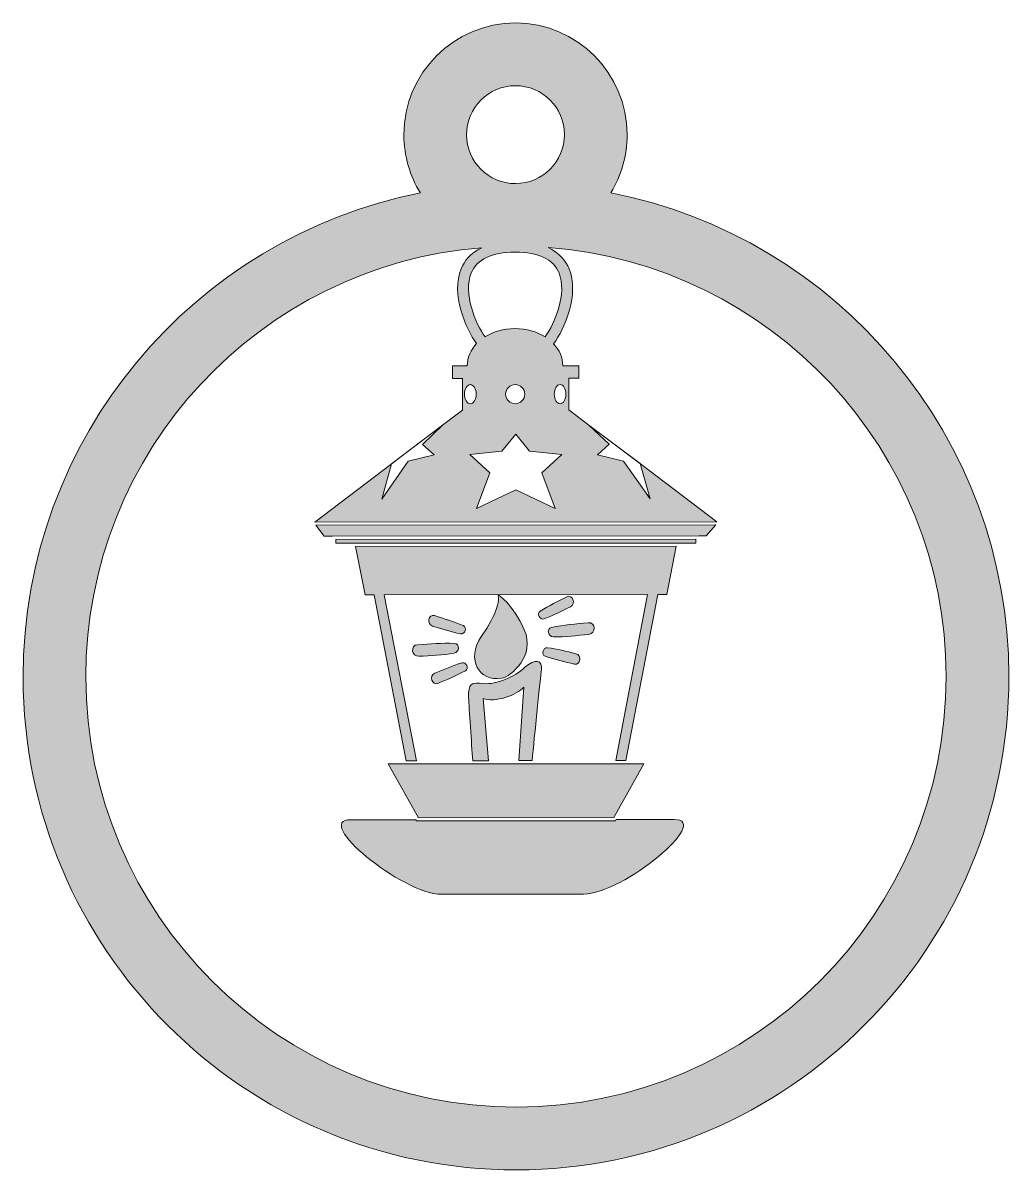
# Model space of a CAD drawing. Header units: inches. Extents: x -1104 to 5451, y -3757 to -136.
# Drawn here: x 314.6 to 707.8, y -3299 to -2842.3 of the extents above; entities that cross this region are included whole.
import ezdxf

# ---------------------------------------------------------------- set-up
doc = ezdxf.new("R2010")
doc.units = ezdxf.units.IN
doc.header["$MEASUREMENT"] = 0
doc.layers.add('Layer 1', color=7, linetype='Continuous')

# ---------------------------------------------------------------- blocks, each defined once
blk = doc.blocks.new('block 4')
at = {"layer": 'Layer 1', "true_color": 0xf8ca98}
h = blk.add_hatch(color=31, dxfattribs=at)
h.dxf.hatch_style = 2
edge = h.paths.add_edge_path()
edge.add_spline(control_points=[(707.72, -3102.68), (707.64, -3007.31), (639.27, -2927.67), (549.01, -2910.01), (553.15, -2903.25), (555.54, -2895.3), (555.53, -2886.81), (555.51, -2862.27), (535.52, -2842.33), (510.99, -2842.35), (486.45, -2842.37), (466.51, -2862.35), (466.53, -2886.89), (466.54, -2895.38), (468.94, -2903.32), (473.09, -2910.07), (382.86, -2927.89), (314.64, -3007.65), (314.72, -3103.02), (314.81, -3211.37), (403.04, -3299.45), (511.39, -3299.35), (619.74, -3299.26), (707.81, -3211.03), (707.72, -3102.68)], knot_values=[0, 0, 0, 0, 1, 1, 1, 2, 2, 2, 3, 3, 3, 4, 4, 4, 5, 5, 5, 6, 6, 6, 7, 7, 7, 8, 8, 8, 8], degree=3, periodic=1)
edge = h.paths.add_edge_path()
edge.add_spline(control_points=[(511.02, -2867.35), (521.77, -2867.34), (530.52, -2876.08), (530.53, -2886.84), (530.54, -2897.59), (521.8, -2906.34), (511.05, -2906.35), (500.29, -2906.36), (491.54, -2897.62), (491.53, -2886.87), (491.52, -2876.11), (500.26, -2867.36), (511.02, -2867.35)], knot_values=[0, 0, 0, 0, 1, 1, 1, 2, 2, 2, 3, 3, 3, 4, 4, 4, 4], degree=3, periodic=1)
edge = h.paths.add_edge_path()
edge.add_spline(control_points=[(522.87, -2967.46), (519.59, -2965.37), (515.39, -2964.11), (510.81, -2964.12), (506.28, -2964.12), (502.12, -2965.36), (498.85, -2967.43), (498.85, -2967.43), (498.89, -2967.39), (498.89, -2967.39), (495.04, -2962.18), (490.08, -2949.94), (493.38, -2941.96), (495.64, -2936.49), (501.52, -2933.71), (510.87, -2933.7), (520.21, -2933.69), (526.09, -2936.46), (528.37, -2941.93), (531.69, -2949.94), (526.7, -2962.26), (522.85, -2967.44), (522.85, -2967.44), (522.87, -2967.46), (522.87, -2967.46)], knot_values=[0, 0, 0, 0, 1, 1, 1, 2, 2, 2, 3, 3, 3, 4, 4, 4, 5, 5, 5, 6, 6, 6, 7, 7, 7, 8, 8, 8, 8], degree=3, periodic=1)
h.paths.add_polyline_path([(529.45, -3014.28), (521.5, -3021.56), (526.86, -3035.81), (511.15, -3028.36), (495.46, -3035.83), (500.8, -3021.58), (492.84, -3014.32), (505.62, -3013.01), (511.14, -3006.13), (516.67, -3013)])
edge = h.paths.add_edge_path()
edge.add_spline(control_points=[(526.47, -2990.24), (526.47, -2988.14), (527.52, -2986.43), (528.81, -2986.43), (530.09, -2986.43), (531.14, -2988.14), (531.14, -2990.24), (531.14, -2992.35), (530.1, -2994.05), (528.81, -2994.05), (527.52, -2994.06), (526.48, -2992.35), (526.47, -2990.24)], knot_values=[0, 0, 0, 0, 1, 1, 1, 2, 2, 2, 3, 3, 3, 4, 4, 4, 4], degree=3, periodic=1)
edge = h.paths.add_edge_path()
edge.add_spline(control_points=[(490.69, -2990.28), (490.68, -2988.17), (491.73, -2986.46), (493.02, -2986.46), (494.31, -2986.46), (495.35, -2988.17), (495.35, -2990.27), (495.36, -2992.38), (494.31, -2994.08), (493.02, -2994.09), (491.74, -2994.09), (490.69, -2992.38), (490.69, -2990.28)], knot_values=[0, 0, 0, 0, 1, 1, 1, 2, 2, 2, 3, 3, 3, 4, 4, 4, 4], degree=3, periodic=1)
edge = h.paths.add_edge_path()
edge.add_spline(control_points=[(507.1, -2990.26), (507.1, -2988.16), (508.81, -2986.45), (510.91, -2986.45), (513.02, -2986.44), (514.72, -2988.15), (514.73, -2990.25), (514.73, -2992.36), (513.02, -2994.07), (510.92, -2994.07), (508.81, -2994.07), (507.1, -2992.37), (507.1, -2990.26)], knot_values=[0, 0, 0, 0, 1, 1, 1, 2, 2, 2, 3, 3, 3, 4, 4, 4, 4], degree=3, periodic=1)
edge = h.paths.add_edge_path()
edge.add_spline(control_points=[(511.37, -3274.35), (416.8, -3274.43), (339.8, -3197.56), (339.72, -3103), (339.64, -3012.97), (409.3, -2938.87), (497.59, -2931.89), (492.97, -2934.09), (490.57, -2937.36), (489.36, -2940.3), (485.24, -2950.27), (491.07, -2964.11), (495.51, -2970.13), (495.51, -2970.13), (495.54, -2970.1), (495.54, -2970.1), (493.17, -2972.58), (491.76, -2975.66), (491.77, -2978.99), (491.77, -2978.99), (485.91, -2979), (485.91, -2979), (485.91, -2979), (485.91, -2983.98), (485.91, -2983.98), (485.91, -2983.98), (489.91, -2983.97), (489.91, -2983.97), (489.91, -2983.97), (489.92, -2996.58), (489.92, -2996.58), (489.92, -2996.58), (481.97, -3002.6), (481.97, -3002.6), (481.97, -3002.6), (473.93, -3010.28), (473.93, -3010.28), (473.93, -3010.28), (478.6, -3014.48), (478.6, -3014.48), (478.6, -3014.48), (468.25, -3016.98), (468.25, -3016.98), (468.25, -3016.98), (457.67, -3032.08), (457.67, -3032.08), (457.67, -3032.08), (461.62, -3018.02), (461.62, -3018.02), (461.62, -3018.02), (481.97, -3002.6), (481.97, -3002.6), (481.97, -3002.6), (458.15, -3020.65), (458.15, -3020.65), (458.15, -3020.65), (430.97, -3041.23), (430.97, -3041.23), (430.97, -3041.23), (591.36, -3041.1), (591.36, -3041.1), (591.36, -3041.1), (564.15, -3020.56), (564.15, -3020.56), (564.15, -3020.56), (540.29, -3002.55), (540.29, -3002.55), (540.29, -3002.55), (560.68, -3017.94), (560.68, -3017.94), (560.68, -3017.94), (564.65, -3031.99), (564.65, -3031.99), (564.65, -3031.99), (554.04, -3016.91), (554.04, -3016.91), (554.04, -3016.91), (543.69, -3014.43), (543.69, -3014.43), (543.69, -3014.43), (548.35, -3010.22), (548.35, -3010.22), (548.35, -3010.22), (540.29, -3002.55), (540.29, -3002.55), (540.29, -3002.55), (532.33, -2996.54), (532.33, -2996.54), (532.33, -2996.54), (532.32, -2983.94), (532.32, -2983.94), (532.32, -2983.94), (536.32, -2983.93), (536.32, -2983.93), (536.32, -2983.93), (536.32, -2978.96), (536.32, -2978.96), (536.32, -2978.96), (529.89, -2978.96), (529.89, -2978.96), (529.89, -2975.67), (528.51, -2972.64), (526.19, -2970.18), (526.19, -2970.18), (526.21, -2970.19), (526.21, -2970.19), (530.65, -2964.22), (536.55, -2950.27), (532.39, -2940.26), (531.16, -2937.3), (528.74, -2934.02), (524.06, -2931.83), (612.58, -2938.41), (682.64, -3012.5), (682.72, -3102.7), (682.8, -3197.26), (605.93, -3274.27), (511.37, -3274.35)], knot_values=[0, 0, 0, 0, 1, 1, 1, 2, 2, 2, 3, 3, 3, 4, 4, 4, 5, 5, 5, 6, 6, 6, 7, 7, 7, 8, 8, 8, 9, 9, 9, 10, 10, 10, 11, 11, 11, 12, 12, 12, 13, 13, 13, 14, 14, 14, 15, 15, 15, 16, 16, 16, 17, 17, 17, 18, 18, 18, 19, 19, 19, 20, 20, 20, 21, 21, 21, 22, 22, 22, 23, 23, 23, 24, 24, 24, 25, 25, 25, 26, 26, 26, 27, 27, 27, 28, 28, 28, 29, 29, 29, 30, 30, 30, 31, 31, 31, 32, 32, 32, 33, 33, 33, 34, 34, 34, 35, 35, 35, 36, 36, 36, 37, 37, 37, 38, 38, 38, 39, 39, 39, 39], degree=3, periodic=1)
h = blk.add_hatch(color=31, dxfattribs=at)
h.dxf.hatch_style = 2
h.paths.add_polyline_path([(434.72, -3046.88), (438.12, -3046.88), (584.22, -3046.76), (587.08, -3046.75), (590.83, -3042.34), (431.4, -3042.48)])
h = blk.add_hatch(color=31, dxfattribs=at)
h.dxf.hatch_style = 2
h.paths.add_polyline_path([(439.36, -3049.68), (582.98, -3049.56), (582.98, -3048), (439.36, -3048.13)])
h = blk.add_hatch(color=31, dxfattribs=at)
h.dxf.hatch_style = 2
h.paths.add_polyline_path([(571.36, -3070.11), (575.06, -3050.81), (447.29, -3050.92), (451.03, -3070.21), (454.65, -3070.21), (467.45, -3136.33), (471.49, -3136.32), (458.7, -3070.2), (563.69, -3070.11), (551, -3136.25), (555.05, -3136.25), (567.73, -3070.11)])
h = blk.add_hatch(color=31, dxfattribs=at)
h.dxf.hatch_style = 2
edge = h.paths.add_edge_path()
edge.add_spline(control_points=[(505.41, -3103.46), (509.32, -3102.81), (519.1, -3094.32), (514.52, -3084.16), (509.95, -3074), (503.51, -3069.23), (504.14, -3070.68), (504.76, -3072.13), (503.94, -3077.32), (497.51, -3086.66), (491.09, -3096.01), (496.7, -3104.92), (505.41, -3103.46)], knot_values=[0, 0, 0, 0, 1, 1, 1, 2, 2, 2, 3, 3, 3, 4, 4, 4, 4], degree=3, periodic=1)
h = blk.add_hatch(color=31, dxfattribs=at)
h.dxf.hatch_style = 2
edge = h.paths.add_edge_path()
edge.add_spline(control_points=[(531.54, -3070.97), (527.91, -3072.78), (524.32, -3074.51), (520.86, -3076.69), (519.25, -3077.72), (520.83, -3080.38), (522.45, -3079.79), (526.08, -3078.44), (529.51, -3076.66), (533, -3074.93), (535.21, -3073.84), (533.76, -3069.87), (531.54, -3070.97)], knot_values=[0, 0, 0, 0, 1, 1, 1, 2, 2, 2, 3, 3, 3, 4, 4, 4, 4], degree=3, periodic=1)
h = blk.add_hatch(color=31, dxfattribs=at)
h.dxf.hatch_style = 2
edge = h.paths.add_edge_path()
edge.add_spline(control_points=[(490.16, -3082.43), (486.4, -3080.83), (482.58, -3079.7), (478.7, -3078.5), (476.33, -3077.77), (475.54, -3081.92), (477.89, -3082.64), (481.62, -3083.79), (485.29, -3084.99), (489.1, -3085.74), (490.78, -3086.07), (491.92, -3083.18), (490.16, -3082.43)], knot_values=[0, 0, 0, 0, 1, 1, 1, 2, 2, 2, 3, 3, 3, 4, 4, 4, 4], degree=3, periodic=1)
h = blk.add_hatch(color=31, dxfattribs=at)
h.dxf.hatch_style = 2
edge = h.paths.add_edge_path()
edge.add_spline(control_points=[(540.01, -3081.31), (535.11, -3081.8), (530.27, -3082.23), (525.43, -3083.18), (523.17, -3083.63), (524.04, -3087), (526.15, -3087), (530.89, -3086.98), (535.55, -3086.44), (540.27, -3085.98), (543.25, -3085.68), (543.02, -3081.02), (540.01, -3081.31)], knot_values=[0, 0, 0, 0, 1, 1, 1, 2, 2, 2, 3, 3, 3, 4, 4, 4, 4], degree=3, periodic=1)
h = blk.add_hatch(color=31, dxfattribs=at)
h.dxf.hatch_style = 2
edge = h.paths.add_edge_path()
edge.add_spline(control_points=[(472.5, -3094.71), (477.23, -3094.42), (481.92, -3094.2), (486.6, -3093.45), (488.68, -3093.12), (489, -3089.65), (486.69, -3089.57), (481.77, -3089.41), (476.92, -3089.76), (472, -3090.07), (468.99, -3090.26), (469.51, -3094.9), (472.5, -3094.71)], knot_values=[0, 0, 0, 0, 1, 1, 1, 2, 2, 2, 3, 3, 3, 4, 4, 4, 4], degree=3, periodic=1)
h = blk.add_hatch(color=31, dxfattribs=at)
h.dxf.hatch_style = 2
edge = h.paths.add_edge_path()
edge.add_spline(control_points=[(523.75, -3091.29), (522.05, -3091.07), (521.1, -3094.03), (522.9, -3094.66), (526.76, -3096.01), (530.65, -3096.9), (534.59, -3097.84), (537.01, -3098.41), (537.53, -3094.23), (535.13, -3093.66), (531.34, -3092.75), (527.6, -3091.79), (523.75, -3091.29)], knot_values=[0, 0, 0, 0, 1, 1, 1, 2, 2, 2, 3, 3, 3, 4, 4, 4, 4], degree=3, periodic=1)
h = blk.add_hatch(color=31, dxfattribs=at)
h.dxf.hatch_style = 2
edge = h.paths.add_edge_path()
edge.add_spline(control_points=[(492.35, -3111.15), (492.51, -3115.36), (493.49, -3129.52), (493.98, -3136.3), (493.98, -3136.3), (500.24, -3136.3), (500.24, -3136.3), (500.24, -3136.3), (498.16, -3111.56), (498.16, -3111.56), (502.72, -3113.21), (511.64, -3110.3), (514.33, -3106.98), (514.33, -3106.98), (512.32, -3136.29), (512.32, -3136.29), (512.32, -3136.29), (517.63, -3136.28), (517.63, -3136.28), (518.54, -3127.03), (520.89, -3103.29), (521.38, -3100.13), (522, -3096.19), (518.68, -3095.36), (514.74, -3099.1), (510.8, -3102.83), (503.34, -3106.16), (498.36, -3105.54), (493.38, -3104.92), (492.13, -3105.55), (492.35, -3111.15)], knot_values=[0, 0, 0, 0, 1, 1, 1, 2, 2, 2, 3, 3, 3, 4, 4, 4, 5, 5, 5, 6, 6, 6, 7, 7, 7, 8, 8, 8, 9, 9, 9, 10, 10, 10, 10], degree=3, periodic=1)
h = blk.add_hatch(color=31, dxfattribs=at)
h.dxf.hatch_style = 2
edge = h.paths.add_edge_path()
edge.add_spline(control_points=[(489.66, -3097.31), (485.94, -3098.42), (482.4, -3099.97), (478.8, -3101.47), (476.53, -3102.42), (477.72, -3106.46), (480.01, -3105.51), (483.75, -3103.95), (487.45, -3102.45), (491.04, -3100.49), (492.71, -3099.58), (491.3, -3096.81), (489.66, -3097.31)], knot_values=[0, 0, 0, 0, 1, 1, 1, 2, 2, 2, 3, 3, 3, 4, 4, 4, 4], degree=3, periodic=1)
h = blk.add_hatch(color=31, dxfattribs=at)
h.dxf.hatch_style = 2
h.paths.add_polyline_path([(472.33, -3159.04), (550.21, -3158.97), (562.21, -3137.49), (460.29, -3137.58)])
h = blk.add_hatch(color=31, dxfattribs=at)
h.dxf.hatch_style = 2
edge = h.paths.add_edge_path()
edge.add_spline(control_points=[(574.23, -3159.73), (574.23, -3159.73), (551.2, -3159.75), (551.2, -3159.75), (551.2, -3159.75), (550.94, -3160.22), (550.94, -3160.22), (550.94, -3160.22), (471.6, -3160.28), (471.6, -3160.28), (471.6, -3160.28), (471.34, -3159.82), (471.34, -3159.82), (471.34, -3159.82), (445.4, -3159.84), (445.4, -3159.84), (429.81, -3159.85), (465.94, -3189.54), (481.52, -3189.53), (481.52, -3189.53), (538.16, -3189.48), (538.16, -3189.48), (553.75, -3189.47), (589.82, -3159.72), (574.23, -3159.73)], knot_values=[0, 0, 0, 0, 1, 1, 1, 2, 2, 2, 3, 3, 3, 4, 4, 4, 5, 5, 5, 6, 6, 6, 7, 7, 7, 8, 8, 8, 8], degree=3, periodic=1)
at = {"layer": 'Layer 1', "lineweight": 0}
for points in [[(529.45, -3014.28), (521.5, -3021.56), (526.86, -3035.81), (511.15, -3028.36), (495.46, -3035.83), (500.8, -3021.58), (492.84, -3014.32), (505.62, -3013.01), (511.14, -3006.13), (516.67, -3013), (529.45, -3014.28)], [(434.72, -3046.88), (438.12, -3046.88), (584.22, -3046.76), (587.08, -3046.75), (590.83, -3042.34), (431.4, -3042.48), (434.72, -3046.88)], [(439.36, -3049.68), (582.98, -3049.56), (582.98, -3048), (439.36, -3048.13), (439.36, -3049.68)], [(571.36, -3070.11), (575.06, -3050.81), (447.29, -3050.92), (451.03, -3070.21), (454.65, -3070.21), (467.45, -3136.33), (471.49, -3136.32), (458.7, -3070.2), (563.69, -3070.11), (551, -3136.25), (555.05, -3136.25), (567.73, -3070.11), (571.36, -3070.11)], [(472.33, -3159.04), (550.21, -3158.97), (562.21, -3137.49), (460.29, -3137.58), (472.33, -3159.04)]]:
    blk.add_lwpolyline(points, dxfattribs=at)
for points, knots in [([(707.72, -3102.68), (707.64, -3007.31), (639.27, -2927.67), (549.01, -2910.01), (553.15, -2903.25), (555.54, -2895.3), (555.53, -2886.81), (555.51, -2862.27), (535.52, -2842.33), (510.99, -2842.35), (486.45, -2842.37), (466.51, -2862.35), (466.53, -2886.89), (466.54, -2895.38), (468.94, -2903.32), (473.09, -2910.07), (382.86, -2927.89), (314.64, -3007.65), (314.72, -3103.02), (314.81, -3211.37), (403.04, -3299.45), (511.39, -3299.35), (619.74, -3299.26), (707.81, -3211.03), (707.72, -3102.68)], [0, 0, 0, 0, 1, 1, 1, 2, 2, 2, 3, 3, 3, 4, 4, 4, 5, 5, 5, 6, 6, 6, 7, 7, 7, 8, 8, 8, 8]), ([(511.02, -2867.35), (521.77, -2867.34), (530.52, -2876.08), (530.53, -2886.84), (530.54, -2897.59), (521.8, -2906.34), (511.05, -2906.35), (500.29, -2906.36), (491.54, -2897.62), (491.53, -2886.87), (491.52, -2876.11), (500.26, -2867.36), (511.02, -2867.35)], [0, 0, 0, 0, 1, 1, 1, 2, 2, 2, 3, 3, 3, 4, 4, 4, 4]), ([(511.37, -3274.35), (416.8, -3274.43), (339.8, -3197.56), (339.72, -3103), (339.64, -3012.97), (409.3, -2938.87), (497.59, -2931.89), (492.97, -2934.09), (490.57, -2937.36), (489.36, -2940.3), (485.24, -2950.27), (491.07, -2964.11), (495.51, -2970.13), (495.51, -2970.13), (495.54, -2970.1), (495.54, -2970.1), (493.17, -2972.58), (491.76, -2975.66), (491.77, -2978.99), (491.77, -2978.99), (485.91, -2979), (485.91, -2979), (485.91, -2979), (485.91, -2983.98), (485.91, -2983.98), (485.91, -2983.98), (489.91, -2983.97), (489.91, -2983.97), (489.91, -2983.97), (489.92, -2996.58), (489.92, -2996.58), (489.92, -2996.58), (481.97, -3002.6), (481.97, -3002.6), (481.97, -3002.6), (473.93, -3010.28), (473.93, -3010.28), (473.93, -3010.28), (478.6, -3014.48), (478.6, -3014.48), (478.6, -3014.48), (468.25, -3016.98), (468.25, -3016.98), (468.25, -3016.98), (457.67, -3032.08), (457.67, -3032.08), (457.67, -3032.08), (461.62, -3018.02), (461.62, -3018.02), (461.62, -3018.02), (481.97, -3002.6), (481.97, -3002.6), (481.97, -3002.6), (458.15, -3020.65), (458.15, -3020.65), (458.15, -3020.65), (430.97, -3041.23), (430.97, -3041.23), (430.97, -3041.23), (591.36, -3041.1), (591.36, -3041.1), (591.36, -3041.1), (564.15, -3020.56), (564.15, -3020.56), (564.15, -3020.56), (540.29, -3002.55), (540.29, -3002.55), (540.29, -3002.55), (560.68, -3017.94), (560.68, -3017.94), (560.68, -3017.94), (564.65, -3031.99), (564.65, -3031.99), (564.65, -3031.99), (554.04, -3016.91), (554.04, -3016.91), (554.04, -3016.91), (543.69, -3014.43), (543.69, -3014.43), (543.69, -3014.43), (548.35, -3010.22), (548.35, -3010.22), (548.35, -3010.22), (540.29, -3002.55), (540.29, -3002.55), (540.29, -3002.55), (532.33, -2996.54), (532.33, -2996.54), (532.33, -2996.54), (532.32, -2983.94), (532.32, -2983.94), (532.32, -2983.94), (536.32, -2983.93), (536.32, -2983.93), (536.32, -2983.93), (536.32, -2978.96), (536.32, -2978.96), (536.32, -2978.96), (529.89, -2978.96), (529.89, -2978.96), (529.89, -2975.67), (528.51, -2972.64), (526.19, -2970.18), (526.19, -2970.18), (526.21, -2970.19), (526.21, -2970.19), (530.65, -2964.22), (536.55, -2950.27), (532.39, -2940.26), (531.16, -2937.3), (528.74, -2934.02), (524.06, -2931.83), (612.58, -2938.41), (682.64, -3012.5), (682.72, -3102.7), (682.8, -3197.26), (605.93, -3274.27), (511.37, -3274.35)], [0, 0, 0, 0, 1, 1, 1, 2, 2, 2, 3, 3, 3, 4, 4, 4, 5, 5, 5, 6, 6, 6, 7, 7, 7, 8, 8, 8, 9, 9, 9, 10, 10, 10, 11, 11, 11, 12, 12, 12, 13, 13, 13, 14, 14, 14, 15, 15, 15, 16, 16, 16, 17, 17, 17, 18, 18, 18, 19, 19, 19, 20, 20, 20, 21, 21, 21, 22, 22, 22, 23, 23, 23, 24, 24, 24, 25, 25, 25, 26, 26, 26, 27, 27, 27, 28, 28, 28, 29, 29, 29, 30, 30, 30, 31, 31, 31, 32, 32, 32, 33, 33, 33, 34, 34, 34, 35, 35, 35, 36, 36, 36, 37, 37, 37, 38, 38, 38, 39, 39, 39, 39]), ([(522.87, -2967.46), (519.59, -2965.37), (515.39, -2964.11), (510.81, -2964.12), (506.28, -2964.12), (502.12, -2965.36), (498.85, -2967.43), (498.85, -2967.43), (498.89, -2967.39), (498.89, -2967.39), (495.04, -2962.18), (490.08, -2949.94), (493.38, -2941.96), (495.64, -2936.49), (501.52, -2933.71), (510.87, -2933.7), (520.21, -2933.69), (526.09, -2936.46), (528.37, -2941.93), (531.69, -2949.94), (526.7, -2962.26), (522.85, -2967.44), (522.85, -2967.44), (522.87, -2967.46), (522.87, -2967.46)], [0, 0, 0, 0, 1, 1, 1, 2, 2, 2, 3, 3, 3, 4, 4, 4, 5, 5, 5, 6, 6, 6, 7, 7, 7, 8, 8, 8, 8]), ([(490.69, -2990.28), (490.68, -2988.17), (491.73, -2986.46), (493.02, -2986.46), (494.31, -2986.46), (495.35, -2988.17), (495.35, -2990.27), (495.36, -2992.38), (494.31, -2994.08), (493.02, -2994.09), (491.74, -2994.09), (490.69, -2992.38), (490.69, -2990.28)], [0, 0, 0, 0, 1, 1, 1, 2, 2, 2, 3, 3, 3, 4, 4, 4, 4]), ([(507.1, -2990.26), (507.1, -2988.16), (508.81, -2986.45), (510.91, -2986.45), (513.02, -2986.44), (514.72, -2988.15), (514.73, -2990.25), (514.73, -2992.36), (513.02, -2994.07), (510.92, -2994.07), (508.81, -2994.07), (507.1, -2992.37), (507.1, -2990.26)], [0, 0, 0, 0, 1, 1, 1, 2, 2, 2, 3, 3, 3, 4, 4, 4, 4]), ([(526.47, -2990.24), (526.47, -2988.14), (527.52, -2986.43), (528.81, -2986.43), (530.09, -2986.43), (531.14, -2988.14), (531.14, -2990.24), (531.14, -2992.35), (530.1, -2994.05), (528.81, -2994.05), (527.52, -2994.06), (526.48, -2992.35), (526.47, -2990.24)], [0, 0, 0, 0, 1, 1, 1, 2, 2, 2, 3, 3, 3, 4, 4, 4, 4]), ([(505.41, -3103.46), (509.32, -3102.81), (519.1, -3094.32), (514.52, -3084.16), (509.95, -3074), (503.51, -3069.23), (504.14, -3070.68), (504.76, -3072.13), (503.94, -3077.32), (497.51, -3086.66), (491.09, -3096.01), (496.7, -3104.92), (505.41, -3103.46)], [0, 0, 0, 0, 1, 1, 1, 2, 2, 2, 3, 3, 3, 4, 4, 4, 4]), ([(531.54, -3070.97), (527.91, -3072.78), (524.32, -3074.51), (520.86, -3076.69), (519.25, -3077.72), (520.83, -3080.38), (522.45, -3079.79), (526.08, -3078.44), (529.51, -3076.66), (533, -3074.93), (535.21, -3073.84), (533.76, -3069.87), (531.54, -3070.97)], [0, 0, 0, 0, 1, 1, 1, 2, 2, 2, 3, 3, 3, 4, 4, 4, 4]), ([(490.16, -3082.43), (486.4, -3080.83), (482.58, -3079.7), (478.7, -3078.5), (476.33, -3077.77), (475.54, -3081.92), (477.89, -3082.64), (481.62, -3083.79), (485.29, -3084.99), (489.1, -3085.74), (490.78, -3086.07), (491.92, -3083.18), (490.16, -3082.43)], [0, 0, 0, 0, 1, 1, 1, 2, 2, 2, 3, 3, 3, 4, 4, 4, 4]), ([(540.01, -3081.31), (535.11, -3081.8), (530.27, -3082.23), (525.43, -3083.18), (523.17, -3083.63), (524.04, -3087), (526.15, -3087), (530.89, -3086.98), (535.55, -3086.44), (540.27, -3085.98), (543.25, -3085.68), (543.02, -3081.02), (540.01, -3081.31)], [0, 0, 0, 0, 1, 1, 1, 2, 2, 2, 3, 3, 3, 4, 4, 4, 4]), ([(472.5, -3094.71), (477.23, -3094.42), (481.92, -3094.2), (486.6, -3093.45), (488.68, -3093.12), (489, -3089.65), (486.69, -3089.57), (481.77, -3089.41), (476.92, -3089.76), (472, -3090.07), (468.99, -3090.26), (469.51, -3094.9), (472.5, -3094.71)], [0, 0, 0, 0, 1, 1, 1, 2, 2, 2, 3, 3, 3, 4, 4, 4, 4]), ([(523.75, -3091.29), (522.05, -3091.07), (521.1, -3094.03), (522.9, -3094.66), (526.76, -3096.01), (530.65, -3096.9), (534.59, -3097.84), (537.01, -3098.41), (537.53, -3094.23), (535.13, -3093.66), (531.34, -3092.75), (527.6, -3091.79), (523.75, -3091.29)], [0, 0, 0, 0, 1, 1, 1, 2, 2, 2, 3, 3, 3, 4, 4, 4, 4]), ([(492.35, -3111.15), (492.51, -3115.36), (493.49, -3129.52), (493.98, -3136.3), (493.98, -3136.3), (500.24, -3136.3), (500.24, -3136.3), (500.24, -3136.3), (498.16, -3111.56), (498.16, -3111.56), (502.72, -3113.21), (511.64, -3110.3), (514.33, -3106.98), (514.33, -3106.98), (512.32, -3136.29), (512.32, -3136.29), (512.32, -3136.29), (517.63, -3136.28), (517.63, -3136.28), (518.54, -3127.03), (520.89, -3103.29), (521.38, -3100.13), (522, -3096.19), (518.68, -3095.36), (514.74, -3099.1), (510.8, -3102.83), (503.34, -3106.16), (498.36, -3105.54), (493.38, -3104.92), (492.13, -3105.55), (492.35, -3111.15)], [0, 0, 0, 0, 1, 1, 1, 2, 2, 2, 3, 3, 3, 4, 4, 4, 5, 5, 5, 6, 6, 6, 7, 7, 7, 8, 8, 8, 9, 9, 9, 10, 10, 10, 10]), ([(489.66, -3097.31), (485.94, -3098.42), (482.4, -3099.97), (478.8, -3101.47), (476.53, -3102.42), (477.72, -3106.46), (480.01, -3105.51), (483.75, -3103.95), (487.45, -3102.45), (491.04, -3100.49), (492.71, -3099.58), (491.3, -3096.81), (489.66, -3097.31)], [0, 0, 0, 0, 1, 1, 1, 2, 2, 2, 3, 3, 3, 4, 4, 4, 4]), ([(574.23, -3159.73), (574.23, -3159.73), (551.2, -3159.75), (551.2, -3159.75), (551.2, -3159.75), (550.94, -3160.22), (550.94, -3160.22), (550.94, -3160.22), (471.6, -3160.28), (471.6, -3160.28), (471.6, -3160.28), (471.34, -3159.82), (471.34, -3159.82), (471.34, -3159.82), (445.4, -3159.84), (445.4, -3159.84), (429.81, -3159.85), (465.94, -3189.54), (481.52, -3189.53), (481.52, -3189.53), (538.16, -3189.48), (538.16, -3189.48), (553.75, -3189.47), (589.82, -3159.72), (574.23, -3159.73)], [0, 0, 0, 0, 1, 1, 1, 2, 2, 2, 3, 3, 3, 4, 4, 4, 5, 5, 5, 6, 6, 6, 7, 7, 7, 8, 8, 8, 8])]:
    blk.add_open_spline(points, degree=3, knots=knots, dxfattribs=at)

msp = doc.modelspace()

# ---------------------------------------------------------------- block references
at = {"layer": 'Layer 1'}
msp.add_blockref('block 4', (0, 0), dxfattribs=at)

doc.saveas('drawing.dxf')
